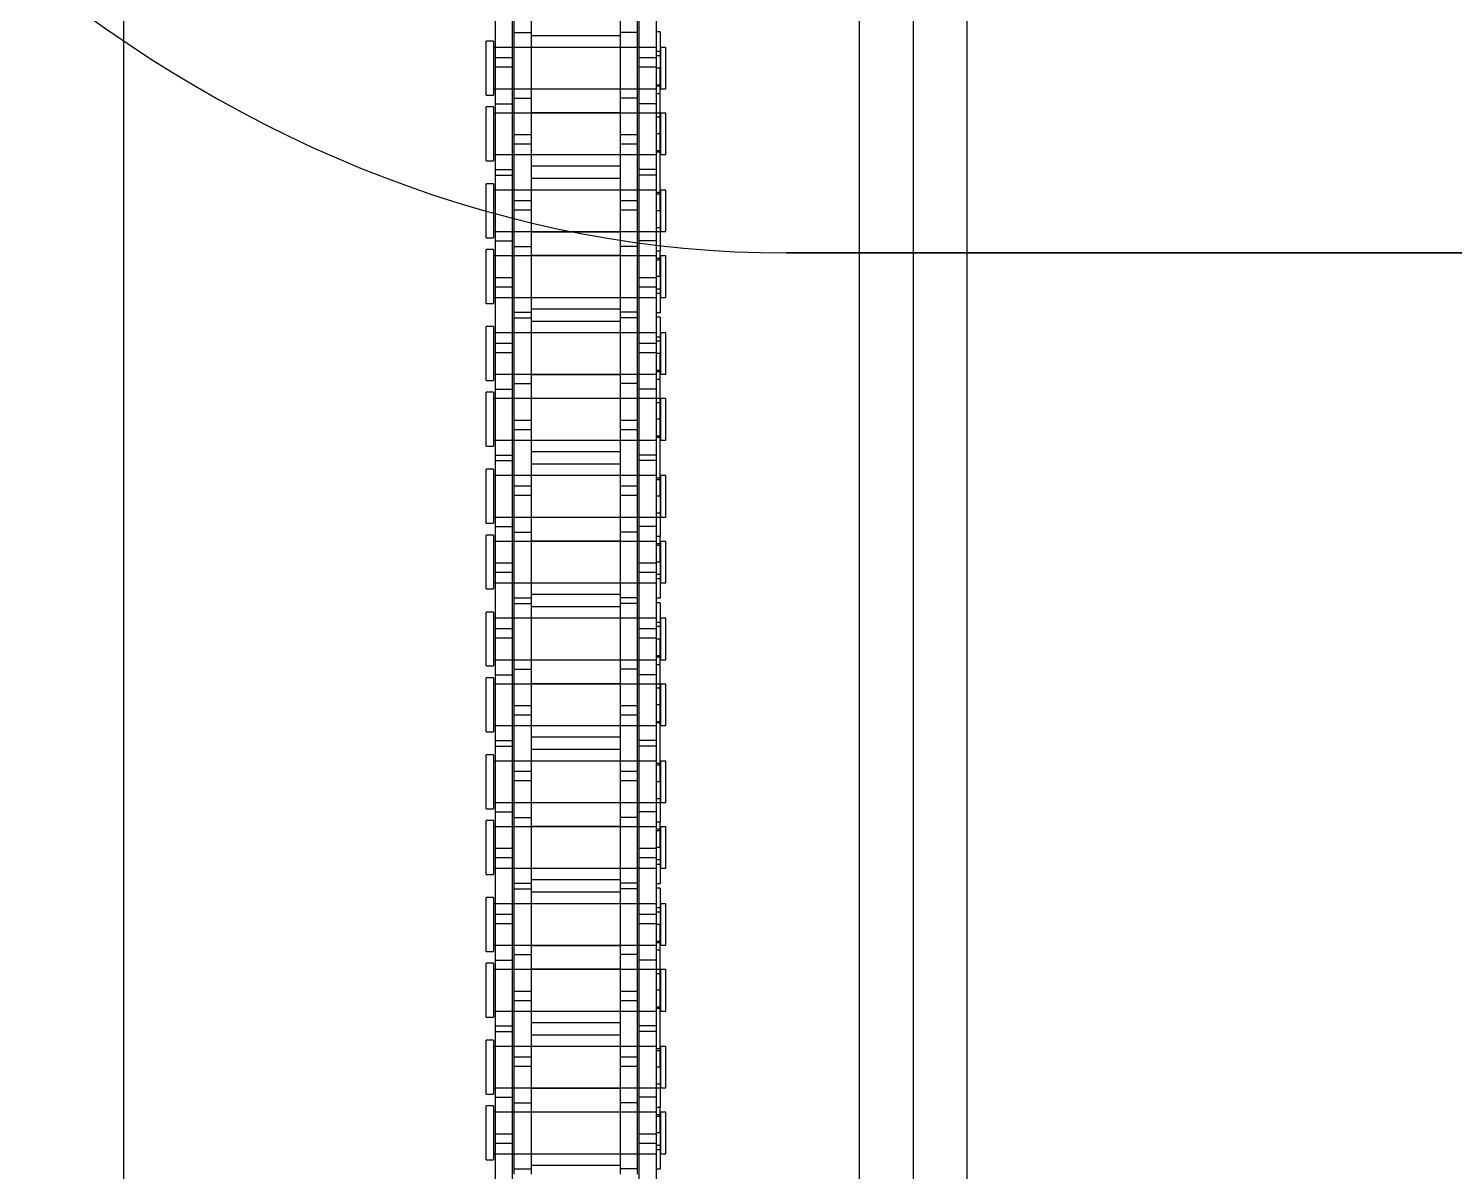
# Model space of a CAD drawing. Header units: metres. Extents: x 0 to 63075, y 0 to 44550.
# Drawn here: x 14306.7 to 14433.5, y 27238.5 to 27340.2 of the extents above; entities that cross this region are included whole.
import ezdxf

# ---------------------------------------------------------------- set-up
doc = ezdxf.new("R2010")
doc.units = ezdxf.units.M
doc.header["$LTSCALE"] = 75
doc.linetypes.add('HIDDEN2', pattern=[4.7625, 3.175, -1.5875])
for name, color, linetype in [('SDM', 7, 'Continuous'), ('SL1', 8, 'Continuous'), ('SL4', 4, 'Continuous'), ('ST1', 7, 'HIDDEN2')]:
    doc.layers.add(name, color=color, linetype=linetype)

# ---------------------------------------------------------------- blocks, each defined once
blk = doc.blocks.new('A$Cf5d57027')
at = {"layer": 'SL1'}
for p, q in [((6114.57, 4817.41), (6374.84, 4817.41)), ((6374.84, 4817.41), (6114.57, 4817.41))]:
    blk.add_line(p, q, dxfattribs=at)
blk.add_ellipse((6114.57, 5011.08), major_axis=(0, 193.68), ratio=0.707107, start_param=0, end_param=3.141593, dxfattribs=at)
blk = doc.blocks.new('A$Ca53c419a')
at = {"layer": 'SL4'}
for p, q in [((215.01, 281.23), (1004.76, 281.23)), ((215, 215.76), (1004.76, 215.76)), ((1004.76, 206.23), (54.76, 206.23))]:
    blk.add_line(p, q, dxfattribs=at)
at = {"layer": 'ST1'}
for p, q in [((838.93, 249), (843.73, 249)), ((838.93, 249), (838.93, 248.34)), ((843.73, 248.34), (843.73, 249)), ((844.78, 249), (849.58, 249)), ((844.78, 249), (844.78, 248.34)), ((849.58, 248.34), (849.58, 249)), ((851.63, 249), (856.43, 249)), ((851.63, 249), (851.63, 248.34)), ((856.43, 248.34), (856.43, 249)), ((857.48, 249), (862.28, 249)), ((857.48, 249), (857.48, 248.34)), ((862.28, 248.34), (862.28, 249)), ((864.33, 249), (869.13, 249)), ((864.33, 249), (864.33, 248.34)), ((869.13, 248.34), (869.13, 249)), ((870.18, 249), (874.98, 249)), ((870.18, 249), (870.18, 248.34)), ((874.98, 248.34), (874.98, 249)), ((877.03, 249), (881.83, 249)), ((877.03, 249), (877.03, 248.34)), ((881.83, 248.34), (881.83, 249)), ((882.88, 249), (887.68, 249)), ((882.88, 249), (882.88, 248.34)), ((887.68, 248.34), (887.68, 249)), ((889.73, 249), (894.53, 249)), ((889.73, 249), (889.73, 248.34)), ((894.53, 248.34), (894.53, 249)), ((895.58, 249), (900.38, 249)), ((895.58, 249), (895.58, 248.34)), ((900.38, 248.34), (900.38, 249)), ((902.43, 249), (907.23, 249)), ((902.43, 249), (902.43, 248.34)), ((907.23, 248.34), (907.23, 249)), ((908.28, 249), (913.08, 249)), ((908.28, 249), (908.28, 248.34)), ((913.08, 248.34), (913.08, 249)), ((915.13, 249), (919.93, 249)), ((915.13, 249), (915.13, 248.34)), ((919.93, 248.34), (919.93, 249)), ((920.98, 249), (925.78, 249)), ((920.98, 249), (920.98, 248.34)), ((925.78, 248.34), (925.78, 249)), ((927.83, 249), (932.63, 249)), ((927.83, 249), (927.83, 248.34)), ((932.63, 248.34), (932.63, 249)), ((933.68, 249), (938.48, 249)), ((933.68, 249), (933.68, 248.34)), ((938.48, 248.34), (938.48, 249)), ((831.3, 248.16), (840.4, 248.16)), ((843.73, 248.34), (838.93, 248.34)), ((839.48, 248.34), (839.48, 233.84)), ((839.48, 248.16), (839.48, 246.64)), ((840.4, 248.16), (841.26, 248.16)), ((840.4, 246.64), (840.4, 248.16)), ((841.26, 248.16), (850.35, 248.16)), ((841.26, 248.16), (841.26, 246.64)), ((843.17, 233.84), (843.17, 248.34)), ((843.17, 246.64), (843.17, 248.16)), ((844.5, 248.16), (844.5, 246.64)), ((849.58, 248.34), (844.78, 248.34)), ((845.33, 248.34), (845.33, 233.84)), ((845.33, 248.16), (845.33, 246.64)), ((849.02, 233.84), (849.02, 248.34)), ((849.02, 246.64), (849.02, 248.16)), ((850.35, 248.16), (850.35, 246.64)), ((850.35, 248.16), (856.7, 248.16)), ((850.85, 248.16), (850.85, 246.64)), ((856.43, 248.34), (851.63, 248.34)), ((852.18, 248.34), (852.18, 233.84)), ((852.18, 248.16), (852.18, 246.64)), ((855.87, 233.84), (855.87, 248.34)), ((855.87, 246.64), (855.87, 248.16)), ((856.7, 248.16), (856.7, 246.64)), ((856.7, 248.16), (865.8, 248.16)), ((862.28, 248.34), (857.48, 248.34)), ((858.03, 248.34), (858.03, 233.84)), ((858.03, 248.16), (858.03, 246.64)), ((859.95, 246.64), (859.95, 248.16)), ((860.81, 248.16), (860.81, 246.64)), ((861.72, 233.84), (861.72, 248.34)), ((861.72, 246.64), (861.72, 248.16)), ((869.13, 248.34), (864.33, 248.34)), ((864.88, 248.34), (864.88, 233.84)), ((864.88, 248.16), (864.88, 246.64)), ((865.8, 248.16), (866.66, 248.16)), ((865.8, 246.64), (865.8, 248.16)), ((866.66, 248.16), (875.75, 248.16)), ((866.66, 248.16), (866.66, 246.64)), ((868.57, 233.84), (868.57, 248.34)), ((868.57, 246.64), (868.57, 248.16)), ((869.9, 248.16), (869.9, 246.64)), ((874.98, 248.34), (870.18, 248.34)), ((870.73, 248.34), (870.73, 233.84)), ((870.73, 248.16), (870.73, 246.64)), ((874.42, 233.84), (874.42, 248.34)), ((874.42, 246.64), (874.42, 248.16)), ((875.75, 248.16), (875.75, 246.64)), ((875.75, 248.16), (882.1, 248.16)), ((876.25, 248.16), (876.25, 246.64)), ((881.83, 248.34), (877.03, 248.34)), ((877.58, 248.34), (877.58, 233.84)), ((877.58, 248.16), (877.58, 246.64)), ((881.27, 233.84), (881.27, 248.34)), ((881.27, 246.64), (881.27, 248.16)), ((882.1, 248.16), (882.1, 246.64)), ((882.1, 248.16), (891.2, 248.16)), ((887.68, 248.34), (882.88, 248.34)), ((883.43, 248.34), (883.43, 233.84)), ((883.43, 248.16), (883.43, 246.64)), ((885.35, 246.64), (885.35, 248.16)), ((886.21, 248.16), (886.21, 246.64)), ((887.12, 233.84), (887.12, 248.34)), ((887.12, 246.64), (887.12, 248.16)), ((894.53, 248.34), (889.73, 248.34)), ((890.28, 248.34), (890.28, 233.84)), ((890.28, 248.16), (890.28, 246.64)), ((891.2, 248.16), (892.06, 248.16)), ((891.2, 246.64), (891.2, 248.16)), ((892.06, 248.16), (901.15, 248.16)), ((892.06, 248.16), (892.06, 246.64)), ((893.97, 233.84), (893.97, 248.34)), ((893.97, 246.64), (893.97, 248.16)), ((895.3, 248.16), (895.3, 246.64)), ((900.38, 248.34), (895.58, 248.34)), ((896.13, 248.34), (896.13, 233.84)), ((896.13, 248.16), (896.13, 246.64)), ((899.82, 233.84), (899.82, 248.34)), ((899.82, 246.64), (899.82, 248.16)), ((901.15, 248.16), (901.15, 246.64)), ((901.15, 248.16), (907.5, 248.16)), ((901.65, 248.16), (901.65, 246.64)), ((907.23, 248.34), (902.43, 248.34)), ((902.98, 248.34), (902.98, 233.84)), ((902.98, 248.16), (902.98, 246.64)), ((906.67, 233.84), (906.67, 248.34)), ((906.67, 246.64), (906.67, 248.16)), ((907.5, 248.16), (907.5, 246.64)), ((907.5, 248.16), (916.6, 248.16)), ((913.08, 248.34), (908.28, 248.34)), ((908.83, 248.34), (908.83, 233.84)), ((908.83, 248.16), (908.83, 246.64)), ((910.75, 246.64), (910.75, 248.16)), ((911.61, 248.16), (911.61, 246.64)), ((912.52, 233.84), (912.52, 248.34)), ((912.52, 246.64), (912.52, 248.16)), ((919.93, 248.34), (915.13, 248.34)), ((915.68, 248.34), (915.68, 233.84)), ((915.68, 248.16), (915.68, 246.64)), ((916.6, 248.16), (917.46, 248.16)), ((916.6, 246.64), (916.6, 248.16)), ((917.46, 248.16), (926.55, 248.16)), ((917.46, 248.16), (917.46, 246.64)), ((919.37, 233.84), (919.37, 248.34)), ((919.37, 246.64), (919.37, 248.16)), ((920.7, 248.16), (920.7, 246.64)), ((925.78, 248.34), (920.98, 248.34)), ((921.53, 248.34), (921.53, 233.84)), ((921.53, 248.16), (921.53, 246.64)), ((925.22, 233.84), (925.22, 248.34)), ((925.22, 246.64), (925.22, 248.16)), ((926.55, 248.16), (926.55, 246.64)), ((926.55, 248.16), (932.9, 248.16)), ((927.05, 248.16), (927.05, 246.64)), ((932.63, 248.34), (927.83, 248.34)), ((928.38, 248.34), (928.38, 233.84)), ((928.38, 248.16), (928.38, 246.64)), ((932.07, 233.84), (932.07, 248.34)), ((932.07, 246.64), (932.07, 248.16)), ((932.9, 248.16), (932.9, 246.64)), ((932.9, 248.16), (942, 248.16)), ((938.48, 248.34), (933.68, 248.34)), ((934.23, 248.34), (934.23, 233.84)), ((934.23, 248.16), (934.23, 246.64)), ((936.15, 246.64), (936.15, 248.16)), ((937.01, 248.16), (937.01, 246.64)), ((937.92, 233.84), (937.92, 248.34)), ((937.92, 246.64), (937.92, 248.16)), ((831.3, 246.64), (840.4, 246.64)), ((837.65, 246.48), (844, 246.48)), ((838.15, 246.48), (838.15, 244.96)), ((839.48, 246.48), (839.48, 244.96)), ((840.4, 246.64), (841.26, 246.64)), ((841.26, 246.64), (850.35, 246.64)), ((843.17, 244.96), (843.17, 246.48)), ((844, 246.48), (844, 244.96)), ((844, 246.48), (853.1, 246.48)), ((845.33, 246.48), (845.33, 244.96)), ((847.25, 244.96), (847.25, 246.48)), ((848.11, 246.48), (848.11, 244.96)), ((849.02, 244.96), (849.02, 246.48)), ((850.35, 246.64), (856.7, 246.64)), ((852.18, 246.48), (852.18, 244.96)), ((853.1, 246.48), (853.96, 246.48)), ((853.1, 244.96), (853.1, 246.48)), ((853.96, 246.48), (863.05, 246.48)), ((853.96, 246.48), (853.96, 244.96)), ((855.87, 244.96), (855.87, 246.48)), ((856.7, 246.64), (865.8, 246.64)), ((857.2, 246.48), (857.2, 244.96)), ((858.03, 246.48), (858.03, 244.96)), ((861.72, 244.96), (861.72, 246.48)), ((863.05, 246.48), (863.05, 244.96)), ((863.05, 246.48), (869.4, 246.48)), ((863.55, 246.48), (863.55, 244.96)), ((864.88, 246.48), (864.88, 244.96)), ((865.8, 246.64), (866.66, 246.64)), ((866.66, 246.64), (875.75, 246.64)), ((868.57, 244.96), (868.57, 246.48)), ((869.4, 246.48), (869.4, 244.96)), ((869.4, 246.48), (878.5, 246.48)), ((870.73, 246.48), (870.73, 244.96)), ((872.65, 244.96), (872.65, 246.48)), ((873.51, 246.48), (873.51, 244.96)), ((874.42, 244.96), (874.42, 246.48)), ((875.75, 246.64), (882.1, 246.64)), ((877.58, 246.48), (877.58, 244.96)), ((878.5, 246.48), (879.36, 246.48)), ((878.5, 244.96), (878.5, 246.48)), ((879.36, 246.48), (888.45, 246.48)), ((879.36, 246.48), (879.36, 244.96)), ((881.27, 244.96), (881.27, 246.48)), ((882.1, 246.64), (891.2, 246.64)), ((882.6, 246.48), (882.6, 244.96)), ((883.43, 246.48), (883.43, 244.96)), ((887.12, 244.96), (887.12, 246.48)), ((888.45, 246.48), (888.45, 244.96)), ((888.45, 246.48), (894.8, 246.48)), ((888.95, 246.48), (888.95, 244.96)), ((890.28, 246.48), (890.28, 244.96)), ((891.2, 246.64), (892.06, 246.64)), ((892.06, 246.64), (901.15, 246.64)), ((893.97, 244.96), (893.97, 246.48)), ((894.8, 246.48), (894.8, 244.96)), ((894.8, 246.48), (903.9, 246.48)), ((896.13, 246.48), (896.13, 244.96)), ((898.05, 244.96), (898.05, 246.48)), ((898.91, 246.48), (898.91, 244.96)), ((899.82, 244.96), (899.82, 246.48)), ((901.15, 246.64), (907.5, 246.64)), ((902.98, 246.48), (902.98, 244.96)), ((903.9, 246.48), (904.76, 246.48)), ((903.9, 244.96), (903.9, 246.48)), ((904.76, 246.48), (913.85, 246.48)), ((904.76, 246.48), (904.76, 244.96)), ((906.67, 244.96), (906.67, 246.48)), ((907.5, 246.64), (916.6, 246.64)), ((908, 246.48), (908, 244.96)), ((908.83, 246.48), (908.83, 244.96)), ((912.52, 244.96), (912.52, 246.48)), ((913.85, 246.48), (913.85, 244.96)), ((913.85, 246.48), (920.2, 246.48)), ((914.35, 246.48), (914.35, 244.96)), ((915.68, 246.48), (915.68, 244.96)), ((916.6, 246.64), (917.46, 246.64)), ((917.46, 246.64), (926.55, 246.64)), ((919.37, 244.96), (919.37, 246.48)), ((920.2, 246.48), (920.2, 244.96)), ((920.2, 246.48), (929.3, 246.48)), ((921.53, 246.48), (921.53, 244.96)), ((923.45, 244.96), (923.45, 246.48)), ((924.31, 246.48), (924.31, 244.96)), ((925.22, 244.96), (925.22, 246.48)), ((926.55, 246.64), (932.9, 246.64)), ((928.38, 246.48), (928.38, 244.96)), ((929.3, 246.48), (930.16, 246.48)), ((929.3, 244.96), (929.3, 246.48)), ((930.16, 246.48), (939.25, 246.48)), ((930.16, 246.48), (930.16, 244.96)), ((932.07, 244.96), (932.07, 246.48)), ((932.9, 246.64), (942, 246.64)), ((933.4, 246.48), (933.4, 244.96)), ((934.23, 246.48), (934.23, 244.96)), ((937.92, 244.96), (937.92, 246.48)), ((939.25, 246.48), (939.25, 244.96)), ((939.25, 246.48), (945.6, 246.48)), ((837.65, 244.96), (844, 244.96)), ((838.44, 237.03), (838.44, 244.96)), ((839.48, 244.96), (839.48, 237.03)), ((843.17, 237.03), (843.17, 244.96)), ((843.22, 244.96), (843.22, 237.03)), ((844, 244.96), (853.1, 244.96)), ((845.29, 237.03), (845.29, 244.96)), ((845.33, 244.96), (845.33, 237.03)), ((849.02, 237.03), (849.02, 244.96)), ((850.07, 244.96), (850.07, 237.03)), ((851.14, 237.03), (851.14, 244.96)), ((852.18, 244.96), (852.18, 237.03)), ((853.1, 244.96), (853.96, 244.96)), ((853.96, 244.96), (863.05, 244.96)), ((855.87, 237.03), (855.87, 244.96)), ((855.92, 244.96), (855.92, 237.03)), ((857.99, 237.03), (857.99, 244.96)), ((858.03, 244.96), (858.03, 237.03)), ((861.72, 237.03), (861.72, 244.96)), ((862.77, 244.96), (862.77, 237.03)), ((863.05, 244.96), (869.4, 244.96)), ((863.84, 237.03), (863.84, 244.96)), ((864.88, 244.96), (864.88, 237.03)), ((868.57, 237.03), (868.57, 244.96)), ((868.62, 244.96), (868.62, 237.03)), ((869.4, 244.96), (878.5, 244.96)), ((870.69, 237.03), (870.69, 244.96)), ((870.73, 244.96), (870.73, 237.03)), ((874.42, 237.03), (874.42, 244.96)), ((875.47, 244.96), (875.47, 237.03)), ((876.54, 237.03), (876.54, 244.96)), ((877.58, 244.96), (877.58, 237.03)), ((878.5, 244.96), (879.36, 244.96)), ((879.36, 244.96), (888.45, 244.96)), ((881.27, 237.03), (881.27, 244.96)), ((881.32, 244.96), (881.32, 237.03)), ((883.39, 237.03), (883.39, 244.96)), ((883.43, 244.96), (883.43, 237.03)), ((887.12, 237.03), (887.12, 244.96)), ((888.17, 244.96), (888.17, 237.03)), ((888.45, 244.96), (894.8, 244.96)), ((889.24, 237.03), (889.24, 244.96)), ((890.28, 244.96), (890.28, 237.03)), ((893.97, 237.03), (893.97, 244.96)), ((894.02, 244.96), (894.02, 237.03)), ((894.8, 244.96), (903.9, 244.96)), ((896.09, 237.03), (896.09, 244.96)), ((896.13, 244.96), (896.13, 237.03)), ((899.82, 237.03), (899.82, 244.96)), ((900.87, 244.96), (900.87, 237.03)), ((901.94, 237.03), (901.94, 244.96)), ((902.98, 244.96), (902.98, 237.03)), ((903.9, 244.96), (904.76, 244.96)), ((904.76, 244.96), (913.85, 244.96)), ((906.67, 237.03), (906.67, 244.96)), ((906.72, 244.96), (906.72, 237.03)), ((908.79, 237.03), (908.79, 244.96)), ((908.83, 244.96), (908.83, 237.03)), ((912.52, 237.03), (912.52, 244.96)), ((913.57, 244.96), (913.57, 237.03)), ((913.85, 244.96), (920.2, 244.96)), ((914.64, 237.03), (914.64, 244.96)), ((915.68, 244.96), (915.68, 237.03)), ((919.37, 237.03), (919.37, 244.96)), ((919.42, 244.96), (919.42, 237.03)), ((920.2, 244.96), (929.3, 244.96)), ((921.49, 237.03), (921.49, 244.96)), ((921.53, 244.96), (921.53, 237.03)), ((925.22, 237.03), (925.22, 244.96)), ((926.27, 244.96), (926.27, 237.03)), ((927.34, 237.03), (927.34, 244.96)), ((928.38, 244.96), (928.38, 237.03)), ((929.3, 244.96), (930.16, 244.96)), ((930.16, 244.96), (939.25, 244.96)), ((932.07, 237.03), (932.07, 244.96)), ((932.12, 244.96), (932.12, 237.03)), ((934.19, 237.03), (934.19, 244.96)), ((934.23, 244.96), (934.23, 237.03)), ((937.92, 237.03), (937.92, 244.96)), ((938.97, 244.96), (938.97, 237.03)), ((939.25, 244.96), (945.6, 244.96)), ((837.65, 237.03), (844, 237.03)), ((838.15, 235.51), (838.15, 237.03)), ((839.48, 237.03), (839.48, 235.51)), ((843.17, 235.51), (843.17, 237.03)), ((844, 235.51), (844, 237.03)), ((844, 237.03), (853.1, 237.03)), ((845.33, 237.03), (845.33, 235.51)), ((847.25, 235.51), (847.25, 237.03)), ((848.11, 237.03), (848.11, 235.51)), ((849.02, 235.51), (849.02, 237.03)), ((852.18, 237.03), (852.18, 235.51)), ((853.1, 237.03), (853.96, 237.03)), ((853.1, 235.51), (853.1, 237.03)), ((853.96, 237.03), (863.05, 237.03)), ((853.96, 237.03), (853.96, 235.51)), ((855.87, 235.51), (855.87, 237.03)), ((857.2, 235.51), (857.2, 237.03)), ((858.03, 237.03), (858.03, 235.51)), ((861.72, 235.51), (861.72, 237.03)), ((863.05, 235.51), (863.05, 237.03)), ((863.05, 237.03), (869.4, 237.03)), ((863.55, 235.51), (863.55, 237.03)), ((864.88, 237.03), (864.88, 235.51)), ((868.57, 235.51), (868.57, 237.03)), ((869.4, 235.51), (869.4, 237.03)), ((869.4, 237.03), (878.5, 237.03)), ((870.73, 237.03), (870.73, 235.51)), ((872.65, 235.51), (872.65, 237.03)), ((873.51, 237.03), (873.51, 235.51)), ((874.42, 235.51), (874.42, 237.03)), ((877.58, 237.03), (877.58, 235.51)), ((878.5, 237.03), (879.36, 237.03)), ((878.5, 235.51), (878.5, 237.03)), ((879.36, 237.03), (888.45, 237.03)), ((879.36, 237.03), (879.36, 235.51)), ((881.27, 235.51), (881.27, 237.03)), ((882.6, 235.51), (882.6, 237.03)), ((883.43, 237.03), (883.43, 235.51)), ((887.12, 235.51), (887.12, 237.03)), ((888.45, 235.51), (888.45, 237.03)), ((888.45, 237.03), (894.8, 237.03)), ((888.95, 235.51), (888.95, 237.03)), ((890.28, 237.03), (890.28, 235.51)), ((893.97, 235.51), (893.97, 237.03)), ((894.8, 235.51), (894.8, 237.03)), ((894.8, 237.03), (903.9, 237.03)), ((896.13, 237.03), (896.13, 235.51)), ((898.05, 235.51), (898.05, 237.03)), ((898.91, 237.03), (898.91, 235.51)), ((899.82, 235.51), (899.82, 237.03)), ((902.98, 237.03), (902.98, 235.51)), ((903.9, 237.03), (904.76, 237.03)), ((903.9, 235.51), (903.9, 237.03)), ((904.76, 237.03), (913.85, 237.03)), ((904.76, 237.03), (904.76, 235.51)), ((906.67, 235.51), (906.67, 237.03)), ((908, 235.51), (908, 237.03)), ((908.83, 237.03), (908.83, 235.51)), ((912.52, 235.51), (912.52, 237.03)), ((913.85, 235.51), (913.85, 237.03)), ((913.85, 237.03), (920.2, 237.03)), ((914.35, 235.51), (914.35, 237.03)), ((915.68, 237.03), (915.68, 235.51)), ((919.37, 235.51), (919.37, 237.03)), ((920.2, 235.51), (920.2, 237.03)), ((920.2, 237.03), (929.3, 237.03)), ((921.53, 237.03), (921.53, 235.51)), ((923.45, 235.51), (923.45, 237.03)), ((924.31, 237.03), (924.31, 235.51)), ((925.22, 235.51), (925.22, 237.03)), ((928.38, 237.03), (928.38, 235.51)), ((929.3, 237.03), (930.16, 237.03)), ((929.3, 235.51), (929.3, 237.03)), ((930.16, 237.03), (939.25, 237.03)), ((930.16, 237.03), (930.16, 235.51)), ((932.07, 235.51), (932.07, 237.03)), ((933.4, 235.51), (933.4, 237.03)), ((934.23, 237.03), (934.23, 235.51)), ((937.92, 235.51), (937.92, 237.03)), ((939.25, 235.51), (939.25, 237.03)), ((939.25, 237.03), (945.6, 237.03)), ((831.3, 235.36), (840.4, 235.36)), ((837.65, 235.51), (844, 235.51)), ((839.48, 235.36), (839.48, 233.84)), ((840.4, 235.36), (841.26, 235.36)), ((840.4, 233.84), (840.4, 235.36)), ((841.26, 235.36), (850.35, 235.36)), ((841.26, 235.36), (841.26, 233.84)), ((843.17, 233.84), (843.17, 235.36)), ((844, 235.51), (853.1, 235.51)), ((844.5, 233.84), (844.5, 235.36)), ((845.33, 235.36), (845.33, 233.51)), ((849.02, 233.84), (849.02, 235.36)), ((850.35, 233.84), (850.35, 235.36)), ((850.35, 235.36), (856.7, 235.36)), ((850.85, 233.84), (850.85, 235.36)), ((852.18, 235.36), (852.18, 233.84)), ((853.1, 235.51), (853.96, 235.51)), ((853.96, 235.51), (863.05, 235.51)), ((855.87, 233.51), (855.87, 235.36)), ((856.7, 233.84), (856.7, 235.36)), ((856.7, 235.36), (865.8, 235.36)), ((858.03, 235.36), (858.03, 233.84)), ((859.95, 233.84), (859.95, 235.36)), ((860.81, 235.36), (860.81, 233.84)), ((861.72, 233.84), (861.72, 235.36)), ((863.05, 235.51), (869.4, 235.51)), ((864.88, 235.36), (864.88, 233.84)), ((865.8, 235.36), (866.66, 235.36)), ((865.8, 233.84), (865.8, 235.36)), ((866.66, 235.36), (875.75, 235.36)), ((866.66, 235.36), (866.66, 233.84)), ((868.57, 233.84), (868.57, 235.36)), ((869.4, 235.51), (878.5, 235.51)), ((869.9, 233.84), (869.9, 235.36)), ((870.73, 235.36), (870.73, 233.51)), ((874.42, 233.84), (874.42, 235.36)), ((875.75, 233.84), (875.75, 235.36)), ((875.75, 235.36), (882.1, 235.36)), ((876.25, 233.84), (876.25, 235.36)), ((877.58, 235.36), (877.58, 233.84)), ((878.5, 235.51), (879.36, 235.51)), ((879.36, 235.51), (888.45, 235.51)), ((881.27, 233.51), (881.27, 235.36)), ((882.1, 233.84), (882.1, 235.36)), ((882.1, 235.36), (891.2, 235.36)), ((883.43, 235.36), (883.43, 233.84)), ((885.35, 233.84), (885.35, 235.36)), ((886.21, 235.36), (886.21, 233.84)), ((887.12, 233.84), (887.12, 235.36)), ((888.45, 235.51), (894.8, 235.51)), ((890.28, 235.36), (890.28, 233.84)), ((891.2, 235.36), (892.06, 235.36)), ((891.2, 233.84), (891.2, 235.36)), ((892.06, 235.36), (901.15, 235.36)), ((892.06, 235.36), (892.06, 233.84)), ((893.97, 233.84), (893.97, 235.36)), ((894.8, 235.51), (903.9, 235.51)), ((895.3, 233.84), (895.3, 235.36)), ((896.13, 235.36), (896.13, 233.51)), ((899.82, 233.84), (899.82, 235.36)), ((901.15, 233.84), (901.15, 235.36)), ((901.15, 235.36), (907.5, 235.36)), ((901.65, 233.84), (901.65, 235.36)), ((902.98, 235.36), (902.98, 233.84)), ((903.9, 235.51), (904.76, 235.51)), ((904.76, 235.51), (913.85, 235.51)), ((906.67, 233.51), (906.67, 235.36)), ((907.5, 233.84), (907.5, 235.36)), ((907.5, 235.36), (916.6, 235.36)), ((908.83, 235.36), (908.83, 233.84)), ((910.75, 233.84), (910.75, 235.36)), ((911.61, 235.36), (911.61, 233.84)), ((912.52, 233.84), (912.52, 235.36)), ((913.85, 235.51), (920.2, 235.51)), ((915.68, 235.36), (915.68, 233.84)), ((916.6, 235.36), (917.46, 235.36)), ((916.6, 233.84), (916.6, 235.36)), ((917.46, 235.36), (926.55, 235.36)), ((917.46, 235.36), (917.46, 233.84)), ((919.37, 233.84), (919.37, 235.36)), ((920.2, 235.51), (929.3, 235.51)), ((920.7, 233.84), (920.7, 235.36)), ((921.53, 235.36), (921.53, 233.51)), ((925.22, 233.84), (925.22, 235.36)), ((926.55, 233.84), (926.55, 235.36)), ((926.55, 235.36), (932.9, 235.36)), ((927.05, 233.84), (927.05, 235.36)), ((928.38, 235.36), (928.38, 233.84)), ((929.3, 235.51), (930.16, 235.51)), ((930.16, 235.51), (939.25, 235.51)), ((932.07, 233.51), (932.07, 235.36)), ((932.9, 233.84), (932.9, 235.36)), ((932.9, 235.36), (942, 235.36)), ((934.23, 235.36), (934.23, 233.84)), ((936.15, 233.84), (936.15, 235.36)), ((937.01, 235.36), (937.01, 233.84)), ((937.92, 233.84), (937.92, 235.36)), ((939.25, 235.51), (945.6, 235.51)), ((831.3, 233.84), (840.4, 233.84)), ((838.1, 233.51), (838.1, 233.84)), ((841.33, 233.51), (838.1, 233.51)), ((843.17, 233.47), (839.48, 233.47)), ((839.48, 233.47), (839.48, 233)), ((839.85, 233.84), (839.85, 233.47)), ((840.22, 233.51), (840.22, 233.84)), ((840.4, 233.84), (841.26, 233.84)), ((841.26, 233.84), (850.35, 233.84)), ((841.33, 233.51), (841.33, 233.84)), ((841.33, 233.51), (843.62, 233.51)), ((842.8, 233.47), (842.8, 233.84)), ((842.95, 233.51), (842.95, 233.84)), ((843.17, 233), (843.17, 233.47)), ((843.62, 233.84), (843.62, 233.51)), ((847.18, 233.51), (843.62, 233.51)), ((849.02, 233.47), (845.33, 233.47)), ((845.33, 233.47), (845.33, 233)), ((845.7, 233.84), (845.7, 233.47)), ((847.18, 233.51), (847.18, 233.84)), ((847.18, 233.51), (859.88, 233.51)), ((848.65, 233.47), (848.65, 233.84)), ((848.8, 233.51), (848.8, 233.84)), ((849.02, 233), (849.02, 233.47)), ((850.35, 233.84), (856.7, 233.84)), ((855.87, 233.47), (852.18, 233.47)), ((852.18, 233.47), (852.18, 233)), ((852.41, 233.51), (852.41, 233.84)), ((852.55, 233.84), (852.55, 233.47)), ((854.03, 233.51), (854.03, 233.84)), ((855.5, 233.47), (855.5, 233.84)), ((855.87, 233), (855.87, 233.47)), ((856.7, 233.84), (865.8, 233.84)), ((857.58, 233.51), (857.58, 233.84)), ((861.72, 233.47), (858.03, 233.47)), ((858.03, 233.47), (858.03, 233)), ((858.26, 233.51), (858.26, 233.84)), ((858.4, 233.84), (858.4, 233.47)), ((859.88, 233.51), (859.88, 233.84)), ((863.11, 233.51), (859.88, 233.51)), ((860.98, 233.51), (860.98, 233.84)), ((861.35, 233.47), (861.35, 233.84)), ((861.72, 233), (861.72, 233.47)), ((863.11, 233.51), (863.11, 233.84)), ((863.5, 233.51), (863.5, 233.84)), ((866.73, 233.51), (863.5, 233.51)), ((868.57, 233.47), (864.88, 233.47)), ((864.88, 233.47), (864.88, 233)), ((865.25, 233.84), (865.25, 233.47)), ((865.62, 233.51), (865.62, 233.84)), ((865.8, 233.84), (866.66, 233.84)), ((866.66, 233.84), (875.75, 233.84)), ((866.73, 233.51), (866.73, 233.84)), ((866.73, 233.51), (869.02, 233.51)), ((868.2, 233.47), (868.2, 233.84)), ((868.35, 233.51), (868.35, 233.84)), ((868.57, 233), (868.57, 233.47)), ((869.02, 233.84), (869.02, 233.51)), ((872.58, 233.51), (869.02, 233.51)), ((874.42, 233.47), (870.73, 233.47)), ((870.73, 233.47), (870.73, 233)), ((871.1, 233.84), (871.1, 233.47)), ((872.58, 233.51), (872.58, 233.84)), ((872.58, 233.51), (885.28, 233.51)), ((874.05, 233.47), (874.05, 233.84)), ((874.2, 233.51), (874.2, 233.84)), ((874.42, 233), (874.42, 233.47)), ((875.75, 233.84), (882.1, 233.84)), ((881.27, 233.47), (877.58, 233.47)), ((877.58, 233.47), (877.58, 233)), ((877.81, 233.51), (877.81, 233.84)), ((877.95, 233.84), (877.95, 233.47)), ((879.43, 233.51), (879.43, 233.84)), ((880.9, 233.47), (880.9, 233.84)), ((881.27, 233), (881.27, 233.47)), ((882.1, 233.84), (891.2, 233.84)), ((882.98, 233.51), (882.98, 233.84)), ((887.12, 233.47), (883.43, 233.47)), ((883.43, 233.47), (883.43, 233)), ((883.66, 233.51), (883.66, 233.84)), ((883.8, 233.84), (883.8, 233.47)), ((885.28, 233.51), (885.28, 233.84)), ((888.51, 233.51), (885.28, 233.51)), ((886.38, 233.51), (886.38, 233.84)), ((886.75, 233.47), (886.75, 233.84)), ((887.12, 233), (887.12, 233.47)), ((888.51, 233.51), (888.51, 233.84)), ((888.9, 233.51), (888.9, 233.84)), ((892.13, 233.51), (888.9, 233.51)), ((893.97, 233.47), (890.28, 233.47)), ((890.28, 233.47), (890.28, 233)), ((890.65, 233.84), (890.65, 233.47)), ((891.02, 233.51), (891.02, 233.84)), ((891.2, 233.84), (892.06, 233.84)), ((892.06, 233.84), (901.15, 233.84)), ((892.13, 233.51), (892.13, 233.84)), ((892.13, 233.51), (894.42, 233.51)), ((893.6, 233.47), (893.6, 233.84)), ((893.75, 233.51), (893.75, 233.84)), ((893.97, 233), (893.97, 233.47)), ((894.42, 233.84), (894.42, 233.51)), ((897.98, 233.51), (894.42, 233.51)), ((899.82, 233.47), (896.13, 233.47)), ((896.13, 233.47), (896.13, 233)), ((896.5, 233.84), (896.5, 233.47)), ((897.98, 233.51), (897.98, 233.84)), ((897.98, 233.51), (910.68, 233.51)), ((899.45, 233.47), (899.45, 233.84)), ((899.6, 233.51), (899.6, 233.84)), ((899.82, 233), (899.82, 233.47)), ((901.15, 233.84), (907.5, 233.84)), ((906.67, 233.47), (902.98, 233.47)), ((902.98, 233.47), (902.98, 233)), ((903.21, 233.51), (903.21, 233.84)), ((903.35, 233.84), (903.35, 233.47)), ((904.83, 233.51), (904.83, 233.84)), ((906.3, 233.47), (906.3, 233.84)), ((906.67, 233), (906.67, 233.47)), ((907.5, 233.84), (916.6, 233.84)), ((908.38, 233.51), (908.38, 233.84)), ((912.52, 233.47), (908.83, 233.47)), ((908.83, 233.47), (908.83, 233)), ((909.06, 233.51), (909.06, 233.84)), ((909.2, 233.84), (909.2, 233.47)), ((910.68, 233.51), (910.68, 233.84)), ((913.91, 233.51), (910.68, 233.51)), ((911.78, 233.51), (911.78, 233.84)), ((912.15, 233.47), (912.15, 233.84)), ((912.52, 233), (912.52, 233.47)), ((913.91, 233.51), (913.91, 233.84)), ((914.3, 233.51), (914.3, 233.84)), ((917.53, 233.51), (914.3, 233.51)), ((919.37, 233.47), (915.68, 233.47)), ((915.68, 233.47), (915.68, 233)), ((916.05, 233.84), (916.05, 233.47)), ((916.42, 233.51), (916.42, 233.84)), ((916.6, 233.84), (917.46, 233.84)), ((917.46, 233.84), (926.55, 233.84)), ((917.53, 233.51), (917.53, 233.84)), ((917.53, 233.51), (919.82, 233.51)), ((919, 233.47), (919, 233.84)), ((919.15, 233.51), (919.15, 233.84)), ((919.37, 233), (919.37, 233.47)), ((919.82, 233.84), (919.82, 233.51)), ((923.38, 233.51), (919.82, 233.51)), ((925.22, 233.47), (921.53, 233.47)), ((921.53, 233.47), (921.53, 233)), ((921.9, 233.84), (921.9, 233.47)), ((923.38, 233.51), (923.38, 233.84)), ((923.38, 233.51), (936.08, 233.51)), ((924.85, 233.47), (924.85, 233.84)), ((925, 233.51), (925, 233.84)), ((925.22, 233), (925.22, 233.47)), ((926.55, 233.84), (932.9, 233.84)), ((932.07, 233.47), (928.38, 233.47)), ((928.38, 233.47), (928.38, 233)), ((928.61, 233.51), (928.61, 233.84)), ((928.75, 233.84), (928.75, 233.47)), ((930.23, 233.51), (930.23, 233.84)), ((931.7, 233.47), (931.7, 233.84)), ((932.07, 233), (932.07, 233.47)), ((932.9, 233.84), (942, 233.84)), ((933.78, 233.51), (933.78, 233.84)), ((937.92, 233.47), (934.23, 233.47)), ((934.23, 233.47), (934.23, 233)), ((934.46, 233.51), (934.46, 233.84)), ((934.6, 233.84), (934.6, 233.47)), ((936.08, 233.51), (936.08, 233.84)), ((939.31, 233.51), (936.08, 233.51)), ((937.18, 233.51), (937.18, 233.84)), ((937.55, 233.47), (937.55, 233.84)), ((937.92, 233), (937.92, 233.47)), ((939.31, 233.51), (939.31, 233.84)), ((839.48, 233), (843.17, 233)), ((845.33, 233), (849.02, 233)), ((852.18, 233), (855.87, 233)), ((858.03, 233), (861.72, 233)), ((864.88, 233), (868.57, 233)), ((870.73, 233), (874.42, 233)), ((877.58, 233), (881.27, 233)), ((883.43, 233), (887.12, 233)), ((890.28, 233), (893.97, 233)), ((896.13, 233), (899.82, 233)), ((902.98, 233), (906.67, 233)), ((908.83, 233), (912.52, 233)), ((915.68, 233), (919.37, 233)), ((921.53, 233), (925.22, 233)), ((928.38, 233), (932.07, 233)), ((934.23, 233), (937.92, 233)), ((215, 215.76), (1004.76, 215.76)), ((1004.76, 211), (4.76, 211))]:
    blk.add_line(p, q, dxfattribs=at)

msp = doc.modelspace()

# ---------------------------------------------------------------- block references
at = {"layer": 'SDM'}
msp.add_blockref('A$Cf5d57027', (8259.51, 22502.83), dxfattribs=at)
at = {"layer": 'SDM', "rotation": 90}
msp.add_blockref('A$Ca53c419a', (14596.36, 26400.6), dxfattribs=at)

doc.saveas('drawing.dxf')
